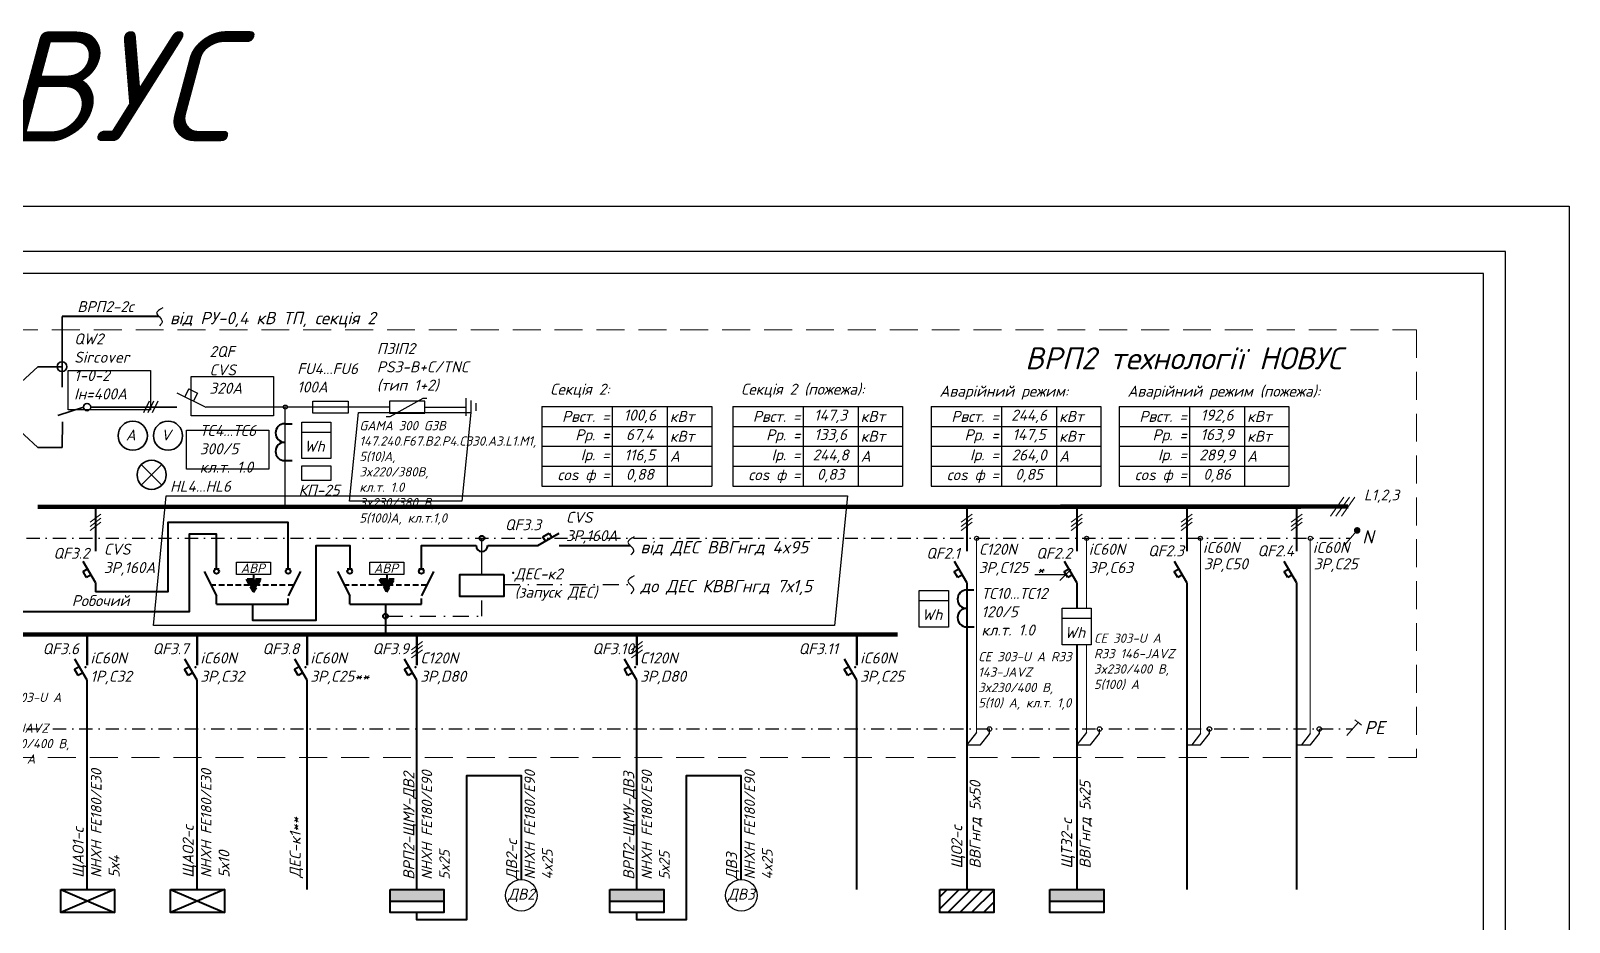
# Model space of a CAD drawing. Header units: millimetres. Extents: x -122434 to 1506205, y -201405 to 386015.
# Drawn here: x 30771 to 65749, y 215149 to 235425 of the extents above; entities that cross this region are included whole.
import ezdxf
from ezdxf.enums import TextEntityAlignment as Align

# ---------------------------------------------------------------- set-up
doc = ezdxf.new("R2010")
doc.units = ezdxf.units.MM
for name, pattern in [('DASHDOT', [25, 12, -6, 1, -6]), ('DASHDOTX2', [2, 1, -0.5, 0, -0.5]), ('DASHED', [9.524999999999999, 6.35, -3.174999999999999])]:
    doc.linetypes.add(name, pattern=pattern)
doc.layers.get('Defpoints').update_dxf_attribs({"color": 4})
for name, color, linetype in [('Cхема', 7, 'Continuous'), ('E_Зміни', 7, 'Continuous'), ('SO', 7, 'Continuous'), ('Схема', 7, 'Continuous')]:
    doc.layers.add(name, color=color, linetype=linetype)
doc.layers.add('Маркування електро ліній', color=7, linetype='Continuous', lineweight=18)
doc.layers.add('Рамка внешняя', color=4, linetype='Continuous', lineweight=30, plot=False)
doc.styles.add('GOST 2.304', font='isocpeui.ttf')
doc.styles.add('ICO', font='isocpeui.ttf')
doc.styles.get("Standard").update_dxf_attribs({"font": 'arial.ttf'})
doc.styles.add('ГОСТ 2.304', font='isocpeui.ttf')
doc.dimstyles.new('М150', dxfattribs={"dimscale": 1.000000000000001, "dimtxt": 2.5, "dimasz": 2.5, "dimexe": 0, "dimexo": 2.5, "dimgap": 1, "dimtad": 1, "dimlfac": 150, "dimtxsty": 'Standard', "dimblk": 'OBLIQUE', "dimcen": 2.5, "dimadec": 0, "dimazin": 0, "dimtfac": 1, "dimtmove": 0, "dimatfit": 3, "dimldrblk": 'OBLIQUE', "dimfxl": 1, "dimarcsym": 0})

# ---------------------------------------------------------------- blocks, each defined once
blk = doc.blocks.new('*U160')
at = {"color": 0, "lineweight": 40}
for p, q in [((0, 0), (0, -1004.722096880898)), ((0, -1719.953224912286), (-280.000000007567, -1239.953224914148)), ((-283.9230484591099, -1468.184079548344), (-180.000000007567, -1408.184079548344)), ((-203.923048460274, -1606.748144153506), (-283.9230484591099, -1468.184079548344)), ((-100, -1546.748144155368), (-203.923048460274, -1606.748144153506))]:
    blk.add_line(p, q, dxfattribs=at)
at = {"color": 0, "lineweight": 13}
for p, q in [((-124.266990975244, -348.0558941380586), (124.2669909750693, -162.9038550050464)), ((-124.2669909751276, -440.7167124673724), (124.2669909751858, -255.5646733343601)), ((-124.2669909751276, -533.3775307968026), (124.2669909751858, -348.2254916637903))]:
    blk.add_line(p, q, dxfattribs=at)
at = {"color": 0, "lineweight": 9}
for p, q in [((311.0129188157152, -711.1461081299931), (311.012918815366, -1239.953224914148)), ((311.012918815366, -1239.953224914148), (311.0129188155406, -1719.953224912286)), ((311.0129536721536, -2461.467830567105), (311.0129188155406, -1719.953224912286)), ((311.0129188155406, -2941.467830565241), (311.0129536721536, -2461.467830567104)), ((311.0130801076884, -5151.166789870709), (311.0129762356664, -2941.467830565241))]:
    blk.add_line(p, q, dxfattribs=at)
at = {"lineweight": 40}
for p, q in [((0, -1719.953224912286), (0, -2226.236702533854)), ((0, -2226.236702533853), (0, -2941.467830565241)), ((0, -2941.467830565241), (0, -4529.192059135064))]:
    blk.add_line(p, q, dxfattribs=at)
at = {"color": 0}
blk.add_circle((311.0129188157152, -711.1461081299931), 46.26598167808938, dxfattribs=at)
at = {"color": 0, "lineweight": 40}
blk.add_point((-36.84922570246272, -1658.632529467344), dxfattribs=at)
at = {"style": 'ГОСТ 2.304'}
blk.add_attdef('QF', text='', height=250, dxfattribs=at).set_placement((-60.90404921074889, -997.2009544471584), align=Align.MIDDLE_RIGHT)
at = {"lineweight": 50, "style": 'ГОСТ 2.304'}
for tag, p in [('ТYPE', (369.103544077745, -1045.560385410674)), ('CURRENT', (390.9539537884739, -1419.154793349127))]:
    blk.add_attdef(tag, p, '', height=250, dxfattribs=at)
blk = doc.blocks.new('_Oblique')
at = {"color": 0, "linetype": 'ByBlock', "lineweight": -2}
blk.add_line((-0.5, -0.5), (0.5, 0.5), dxfattribs=at)
blk = doc.blocks.new('Рамка А4х3')
at = {"lineweight": 30, "ltscale": 100}
blk.add_lwpolyline([(20, 5), (625, 5), (625, 292), (20, 292)], close=True, dxfattribs=at)
at = {"layer": 'Рамка внешняя', "ltscale": 100}
blk.add_lwpolyline([(0, 0), (630, 0), (630, 297), (0, 297)], close=True, dxfattribs=at)
blk = doc.blocks.new('*T223')
at = {"color": 0, "lineweight": -2, "transparency": 16777216}
for p, q in [((0, 0), (3860, 0)), ((0, 0), (0, -1813.333333333372)), ((1600.000000000051, 0), (1600.000000000051, -1360.000000000029)), ((3860, 0), (3860, -1813.333333333372)), ((0, -453.333333333343), (3860, -453.333333333343)), ((0, -906.6666666666861), (3860, -906.6666666666861)), ((2849.999999999985, -906.6666666666861), (2849.999999999985, -1813.333333333372)), ((0, -1360.000000000029), (1600.000000000051, -1360.000000000029)), ((2849.999999999985, -1360.000000000029), (3860, -1360.000000000029)), ((0, -1813.333333333372), (3860, -1813.333333333372))]:
    blk.add_line(p, q, dxfattribs=at)
at = {"color": 0, "linetype": 'ByBlock', "lineweight": -2, "transparency": 16777216}
for p, q in [((2849.999999999985, 0), (2849.999999999985, -906.6666666666861)), ((1600.000000000051, -1360.000000000029), (2849.999999999985, -1360.000000000029)), ((1600.000000000051, -1360.000000000029), (1600.000000000051, -1813.333333333372))]:
    blk.add_line(p, q, dxfattribs=at)
at = {"color": 0, "transparency": 16777216, "char_height": 250, "style": 'ГОСТ 2.304'}
for s, insert, width, attachment_point in [('Рвст. =', (1540.000000000051, -226.6666666666861), 1480.000000000053, 6), ('244,6', (2225.000000000015, -226.6666666666861), 1129.999999999936, 5), ('кВт', (2909.999999999985, -226.6666666666861), 890.0000000000146, 4), ('Рр. =', (1540.000000000051, -680), 1480.000000000053, 6), ('147,5', (2225.000000000015, -513.333333333343), 1129.999999999936, 2), ('кВт', (2909.999999999985, -680), 890.0000000000146, 4), ('Ір. =', (1540.000000000051, -1133.333333333343), 1480.000000000053, 6), ('264,0', (2225.000000000015, -1133.333333333343), 1129.999999999936, 5), ('А', (2909.999999999985, -1133.333333333343), 890.0000000000146, 4), ('сos ф =', (1540.000000000051, -1586.666666666715), 1480.000000000053, 6), ('0,85', (2225.000000000015, -1420.000000000029), 1129.999999999936, 2)]:
    blk.add_mtext(s, dxfattribs=dict(at, insert=insert, width=width, attachment_point=attachment_point))
blk = doc.blocks.new('*T225')
at = {"color": 0, "lineweight": -2, "transparency": 16777216}
for p, q in [((0, 0), (3860, 0)), ((0, 0), (0, -1813.333333333372)), ((1600.000000000051, 0), (1600.000000000051, -1360.000000000029)), ((3860, 0), (3860, -1813.333333333372)), ((0, -453.333333333343), (3860, -453.333333333343)), ((0, -906.6666666666861), (3860, -906.6666666666861)), ((2849.999999999985, -906.6666666666861), (2849.999999999985, -1813.333333333372)), ((0, -1360.000000000029), (1600.000000000051, -1360.000000000029)), ((2849.999999999985, -1360.000000000029), (3860, -1360.000000000029)), ((0, -1813.333333333372), (3860, -1813.333333333372))]:
    blk.add_line(p, q, dxfattribs=at)
at = {"color": 0, "linetype": 'ByBlock', "lineweight": -2, "transparency": 16777216}
for p, q in [((2849.999999999985, 0), (2849.999999999985, -906.6666666666861)), ((1600.000000000051, -1360.000000000029), (2849.999999999985, -1360.000000000029)), ((1600.000000000051, -1360.000000000029), (1600.000000000051, -1813.333333333372))]:
    blk.add_line(p, q, dxfattribs=at)
at = {"color": 0, "transparency": 16777216, "char_height": 250, "style": 'ГОСТ 2.304'}
for s, insert, width, attachment_point in [('Рвст. =', (1540.000000000051, -226.6666666666861), 1480.000000000053, 6), ('100,6', (2225.000000000015, -226.6666666666861), 1129.999999999936, 5), ('кВт', (2909.999999999985, -226.6666666666861), 890.0000000000146, 4), ('Рр. =', (1540.000000000051, -680), 1480.000000000053, 6), ('67,4', (2225.000000000015, -513.333333333343), 1129.999999999936, 2), ('кВт', (2909.999999999985, -680), 890.0000000000146, 4), ('Ір. =', (1540.000000000051, -1133.333333333343), 1480.000000000053, 6), ('116,5', (2225.000000000015, -1133.333333333343), 1129.999999999936, 5), ('А', (2909.999999999985, -1133.333333333343), 890.0000000000146, 4), ('сos ф =', (1540.000000000051, -1586.666666666715), 1480.000000000053, 6), ('0,88', (2225.000000000015, -1420.000000000029), 1129.999999999936, 2)]:
    blk.add_mtext(s, dxfattribs=dict(at, insert=insert, width=width, attachment_point=attachment_point))
blk = doc.blocks.new('*T226')
at = {"color": 0, "lineweight": -2, "transparency": 16777216}
for p, q in [((0, 0), (3860, 0)), ((0, 0), (0, -1813.333333333372)), ((1600.000000000051, 0), (1600.000000000051, -1360.000000000029)), ((3860, 0), (3860, -1813.333333333372)), ((0, -453.333333333343), (3860, -453.333333333343)), ((0, -906.6666666666861), (3860, -906.6666666666861)), ((2849.999999999985, -906.6666666666861), (2849.999999999985, -1813.333333333372)), ((0, -1360.000000000029), (1600.000000000051, -1360.000000000029)), ((2849.999999999985, -1360.000000000029), (3860, -1360.000000000029)), ((0, -1813.333333333372), (3860, -1813.333333333372))]:
    blk.add_line(p, q, dxfattribs=at)
at = {"color": 0, "linetype": 'ByBlock', "lineweight": -2, "transparency": 16777216}
for p, q in [((2849.999999999985, 0), (2849.999999999985, -906.6666666666861)), ((1600.000000000051, -1360.000000000029), (2849.999999999985, -1360.000000000029)), ((1600.000000000051, -1360.000000000029), (1600.000000000051, -1813.333333333372))]:
    blk.add_line(p, q, dxfattribs=at)
at = {"color": 0, "transparency": 16777216, "char_height": 250, "style": 'ГОСТ 2.304'}
for s, insert, width, attachment_point in [('Рвст. =', (1540.000000000051, -226.6666666666861), 1480.000000000053, 6), ('192,6', (2225.000000000015, -226.6666666666861), 1129.999999999936, 5), ('кВт', (2909.999999999985, -226.6666666666861), 890.0000000000146, 4), ('Рр. =', (1540.000000000051, -680), 1480.000000000053, 6), ('163,9', (2225.000000000015, -513.333333333343), 1129.999999999936, 2), ('кВт', (2909.999999999985, -680), 890.0000000000146, 4), ('Ір. =', (1540.000000000051, -1133.333333333343), 1480.000000000053, 6), ('289,9', (2225.000000000015, -1133.333333333343), 1129.999999999936, 5), ('А', (2909.999999999985, -1133.333333333343), 890.0000000000146, 4), ('сos ф =', (1540.000000000051, -1586.666666666715), 1480.000000000053, 6), ('0,86', (2225.000000000015, -1420.000000000029), 1129.999999999936, 2)]:
    blk.add_mtext(s, dxfattribs=dict(at, insert=insert, width=width, attachment_point=attachment_point))
blk = doc.blocks.new('*T228')
at = {"color": 0, "lineweight": -2, "transparency": 16777216}
for p, q in [((0, 0), (3860, 0)), ((0, 0), (0, -1813.333333333372)), ((1600.000000000051, 0), (1600.000000000051, -1360.000000000029)), ((3860, 0), (3860, -1813.333333333372)), ((0, -453.333333333343), (3860, -453.333333333343)), ((0, -906.6666666666861), (3860, -906.6666666666861)), ((2849.999999999985, -906.6666666666861), (2849.999999999985, -1813.333333333372)), ((0, -1360.000000000029), (1600.000000000051, -1360.000000000029)), ((2849.999999999985, -1360.000000000029), (3860, -1360.000000000029)), ((0, -1813.333333333372), (3860, -1813.333333333372))]:
    blk.add_line(p, q, dxfattribs=at)
at = {"color": 0, "linetype": 'ByBlock', "lineweight": -2, "transparency": 16777216}
for p, q in [((2849.999999999985, 0), (2849.999999999985, -906.6666666666861)), ((1600.000000000051, -1360.000000000029), (2849.999999999985, -1360.000000000029)), ((1600.000000000051, -1360.000000000029), (1600.000000000051, -1813.333333333372))]:
    blk.add_line(p, q, dxfattribs=at)
at = {"color": 0, "transparency": 16777216, "char_height": 250, "style": 'ГОСТ 2.304'}
for s, insert, width, attachment_point in [('Рвст. =', (1540.000000000051, -226.6666666666861), 1480.000000000053, 6), ('147,3', (2225.000000000015, -226.6666666666861), 1129.999999999936, 5), ('кВт', (2909.999999999985, -226.6666666666861), 890.0000000000146, 4), ('Рр. =', (1540.000000000051, -680), 1480.000000000053, 6), ('133,6', (2225.000000000015, -513.333333333343), 1129.999999999936, 2), ('кВт', (2909.999999999985, -680), 890.0000000000146, 4), ('Ір. =', (1540.000000000051, -1133.333333333343), 1480.000000000053, 6), ('244,8', (2225.000000000015, -1133.333333333343), 1129.999999999936, 5), ('А', (2909.999999999985, -1133.333333333343), 890.0000000000146, 4), ('сos ф =', (1540.000000000051, -1586.666666666715), 1480.000000000053, 6), ('0,83', (2225.000000000015, -1420.000000000029), 1129.999999999936, 2)]:
    blk.add_mtext(s, dxfattribs=dict(at, insert=insert, width=width, attachment_point=attachment_point))

msp = doc.modelspace()

# ---------------------------------------------------------------- hatches: boundary and pattern name
at = {"lineweight": 40}
h = msp.add_hatch(color=256, dxfattribs=at)
h.dxf.hatch_style = 1
h.paths.add_polyline_path([(40164.51442393562, 215895.1907548625), (38939.32741999457, 215895.1907548625), (38939.32741999457, 215632.06722969), (40164.51442393562, 215632.06722969)])
h = msp.add_hatch(color=256, dxfattribs=at)
h.dxf.hatch_style = 1
h.paths.add_polyline_path([(45164.51442393562, 215895.1907548625), (43939.32741999457, 215895.1907548625), (43939.32741999457, 215632.06722969), (45164.51442393562, 215632.06722969)])
h = msp.add_hatch(dxfattribs=at)
h.set_pattern_fill('ANSI31', color=256, scale=60)
h.set_pattern_definition([(45, (112841.5309877942, -709712.2998305906), (-134.7038418160373, 134.7038418160373), [])])
h.paths.add_polyline_path([(52664.51442393538, 215368.9437045184), (52664.51442393538, 215895.1907548633), (51439.32741999434, 215895.1907548633), (51439.32741999434, 215368.9437045184)])
h = msp.add_hatch(color=256, dxfattribs=at)
h.dxf.hatch_style = 1
h.paths.add_polyline_path([(55164.51442393562, 215895.1907548625), (53939.32741999457, 215895.1907548625), (53939.32741999457, 215632.06722969), (55164.51442393562, 215632.06722969)])
at = {"layer": 'Схема', "linetype": 'DASHED', "lineweight": 40, "ltscale": 20}
h = msp.add_hatch(color=256, dxfattribs=at)
h.dxf.hatch_style = 1
h.paths.add_polyline_path([(36008.17737596459, 222948.4741772963), (35667.35001797089, 222948.4741772963), (35837.76369696774, 222653.3090269631)])
h = msp.add_hatch(color=256, dxfattribs=at)
h.dxf.hatch_style = 1
h.paths.add_polyline_path([(39035.53821946844, 222948.4741772963), (38694.71086147474, 222948.4741772963), (38865.12454047159, 222653.3090269631)])

# ---------------------------------------------------------------- linework, layer by layer
at = {"lineweight": 40, "ltscale": 300}
for p, q in [((33686.23316717095, 228926.5286577935), (31482.87270428572, 228926.5286577936)), ((32243.53879958499, 224594.2511568319), (32243.53879958499, 223589.529059951)), ((52051.92092196492, 224594.251156832), (52051.92092196492, 223589.5290599511)), ((54551.92092196492, 224594.251156832), (54551.92092196492, 223589.5290599511)), ((42303.40761796664, 223714.8500100723), (42783.40761796478, 223994.8500100799)), ((42416.61269872542, 223918.7730585326), (42555.17676333059, 223998.7730585315)), ((42476.61269872356, 223814.8500100723), (42416.61269872542, 223918.7730585326)), ((42555.17676333059, 223998.7730585315), (42615.17676333059, 223894.8500100799)), ((31959.61575112588, 223126.0670772835), (32063.53879957742, 223186.0670772835)), ((32243.53879958499, 222874.2979319196), (31963.53879957742, 223354.2979319177)), ((51767.99787350581, 223126.0670772836), (51871.92092195735, 223186.0670772836)), ((52051.92092196492, 222874.2979319197), (51771.92092195735, 223354.2979319178)), ((54267.99787350581, 223126.0670772836), (54371.92092195735, 223186.0670772836)), ((54551.92092196492, 222874.2979319197), (54271.92092195735, 223354.2979319178)), ((32039.61575112471, 222987.5030126784), (31959.61575112588, 223126.0670772835)), ((32143.53879958499, 223047.5030126765), (32039.61575112471, 222987.5030126784)), ((32243.53879958499, 222874.2979319196), (32243.53879958499, 222665.9689435629)), ((51847.99787350465, 222987.5030126785), (51767.99787350581, 223126.0670772836)), ((51951.92092196492, 223047.5030126766), (51847.99787350465, 222987.5030126785)), ((52051.92092196492, 222874.2979319197), (52051.92092196492, 222289.8369544173)), ((54347.99787350465, 222987.5030126785), (54267.99787350581, 223126.0670772836)), ((54451.92092196492, 223047.5030126766), (54347.99787350465, 222987.5030126785)), ((54551.92092196492, 222874.2979319197), (54551.92092196492, 222289.8369544173)), ((52051.92092196492, 222289.8369544174), (52051.92092196492, 220065.0590976969)), ((54551.92092196492, 221456.5583179916), (54551.92092196492, 220065.0590976969)), ((32051.92092196514, 220651.599062736), (31771.92092195757, 221131.5990627342)), ((34551.92092196512, 220651.599062736), (34271.92092195756, 221131.5990627342)), ((37051.92092196512, 220651.599062736), (36771.92092195756, 221131.5990627342)), ((39551.92092196512, 220651.599062736), (39271.92092195756, 221131.5990627342)), ((44551.92092196512, 220651.599062736), (44271.92092195756, 221131.5990627342)), ((49551.92092196512, 220651.599062736), (49271.92092195756, 221131.5990627342)), ((31767.99787350603, 220903.3682081), (31871.92092195757, 220963.3682081)), ((31847.99787350486, 220764.8041434948), (31767.99787350603, 220903.3682081)), ((31951.92092196514, 220824.8041434929), (31847.99787350486, 220764.8041434948)), ((34267.99787350601, 220903.3682081), (34371.92092195756, 220963.3682081)), ((34347.99787350485, 220764.8041434948), (34267.99787350601, 220903.3682081)), ((34451.92092196512, 220824.8041434929), (34347.99787350485, 220764.8041434948)), ((36767.99787350601, 220903.3682081), (36871.92092195756, 220963.3682081)), ((36847.99787350485, 220764.8041434948), (36767.99787350601, 220903.3682081)), ((36951.92092196512, 220824.8041434929), (36847.99787350485, 220764.8041434948)), ((39267.99787350601, 220903.3682081), (39371.92092195756, 220963.3682081)), ((39347.99787350485, 220764.8041434948), (39267.99787350601, 220903.3682081)), ((39451.92092196512, 220824.8041434929), (39347.99787350485, 220764.8041434948)), ((44267.99787350601, 220903.3682081), (44371.92092195756, 220963.3682081)), ((44347.99787350485, 220764.8041434948), (44267.99787350601, 220903.3682081)), ((44451.92092196512, 220824.8041434929), (44347.99787350485, 220764.8041434948)), ((49267.99787350601, 220903.3682081), (49371.92092195756, 220963.3682081)), ((49347.99787350485, 220764.8041434948), (49267.99787350601, 220903.3682081)), ((49451.92092196512, 220824.8041434929), (49347.99787350485, 220764.8041434948)), ((52051.92092196492, 220065.0590976969), (52051.92092196492, 215895.1907548625)), ((54551.92092196492, 220065.0590976969), (54551.92092196492, 215895.1907548625)), ((57051.92092196498, 220065.0590976971), (57051.92092196498, 215895.1907548635)), ((59551.92092196495, 220065.0590976971), (59551.92092196495, 215895.1907548635)), ((53939.32741999457, 215632.06722969), (55164.51442393562, 215632.06722969))]:
    msp.add_line(p, q, dxfattribs=at)
at = {"color": 0, "lineweight": 30, "ltscale": 300}
for p, q in [((34095.62925791083, 227193.7503753783), (34749.9290455663, 226866.6004815501)), ((34365.7304761046, 227281.1963709631), (34276.73183422623, 227103.1990872185)), ((34365.7304761046, 227281.1963709631), (34560.02644216357, 227184.0483879301)), ((34560.02644216357, 227184.0483879301), (34471.0278002852, 227006.0511041858)), ((36556.88660584536, 224594.251156832), (36556.88660584547, 226866.6004815501))]:
    msp.add_line(p, q, dxfattribs=at)
at = {"color": 7, "lineweight": 30, "ltscale": 300}
for p, q in [((38939.52308282297, 226653.4070077947), (39689.33810304146, 227068.0188872373)), ((39689.33810304146, 227068.0188872373), (39778.76537689607, 227068.0188872373)), ((38928.75858980458, 226866.6004815501), (34755.3103296223, 226866.6004815501)), ((39728.34978005331, 226866.6004815501), (40672.0261244303, 226866.6004815501)), ((38850.09580896836, 226653.4070077947), (38939.52308282297, 226653.4070077947)), ((36931.44129397004, 226297.7690695069), (37591.14490275719, 226297.7690695069))]:
    msp.add_line(p, q, dxfattribs=at)
at = {"color": 0, "ltscale": 300}
for p, q in [((33463.63758812955, 226997.4604390812), (33332.77763059846, 226735.7405240188)), ((33561.73893268517, 226997.4604390814), (33430.87897515408, 226735.7405240188)), ((33659.84027724067, 226997.4604390814), (33528.98031970958, 226735.7405240188))]:
    msp.add_line(p, q, dxfattribs=at)
at = {"color": 7, "lineweight": 40, "ltscale": 300}
for p, q in [((36546.59739770176, 226487.4765248742), (36710.85930545354, 226487.4765248742)), ((36546.59739770176, 225647.3570132541), (36716.54529639025, 225647.3570132541)), ((52051.92092196492, 222706.869807964), (52216.18282971671, 222706.869807964)), ((52051.92092196492, 221866.7502963438), (52221.86882065353, 221866.7502963438))]:
    msp.add_line(p, q, dxfattribs=at)
at = {"lineweight": 15, "ltscale": 300}
for p, q in [((60628.13577082771, 224820.4448080566), (60322.37299274193, 224383.7703059949)), ((60752.20765090792, 224820.4448080566), (60446.44487282232, 224383.7703059949)), ((60876.27953098807, 224820.4448080566), (60570.5167529023, 224383.7703059949))]:
    msp.add_line(p, q, dxfattribs=at)
at = {"lineweight": 13, "ltscale": 300}
for p, q in [((32119.27180860974, 224246.1952626938), (32367.80579056006, 224431.3473018268)), ((32119.27180860986, 224153.5344443645), (32367.80579056017, 224338.6864834975)), ((32119.27180860986, 224060.8736260351), (32367.80579056017, 224246.0256651681)), ((51927.65393098968, 224246.1952626939), (52176.18791293999, 224431.3473018269)), ((51927.65393098979, 224153.5344443646), (52176.18791294011, 224338.6864834976)), ((51927.65393098979, 224060.8736260352), (52176.18791294011, 224246.0256651682)), ((54427.65393098968, 224246.1952626939), (54676.18791293999, 224431.3473018269)), ((54427.65393098979, 224153.5344443646), (54676.18791294011, 224338.6864834976)), ((54427.65393098979, 224060.8736260352), (54676.18791294011, 224246.0256651682))]:
    msp.add_line(p, q, dxfattribs=at)
at = {"color": 0, "linetype": 'DASHDOTX2', "ltscale": 300}
msp.add_line((9070.512517102776, 223883.105048702), (60774.15099165772, 223883.1050487017), dxfattribs=at)
at = {"lineweight": 9, "ltscale": 300}
for p, q in [((52275.61420542409, 222456.9839644849), (52275.61420542409, 223883.105048702)), ((54775.61420542409, 222456.9839644849), (54775.61420542409, 223883.105048702)), ((52275.61420542409, 222289.8369544173), (52275.61420542409, 222456.9839644849)), ((52275.61420542409, 219463.5599340518), (52275.61420542409, 222289.8369544174)), ((54775.61420542409, 222289.8369544173), (54775.61420542409, 222456.983964485)), ((54775.61420542409, 219463.5599340518), (54775.61420542409, 221456.5583179916))]:
    msp.add_line(p, q, dxfattribs=at)
at = {"lineweight": 30, "ltscale": 300}
for p, q in [((50973.44789869635, 222466.8496349717), (51633.1515074835, 222466.8496349717)), ((54222.06911757134, 222061.4508155758), (54881.7727263585, 222061.4508155758))]:
    msp.add_line(p, q, dxfattribs=at)
at = {"color": 0, "lineweight": 13, "ltscale": 200}
for p, q in [((39427.65393098988, 221347.9130494249), (39676.18791294013, 221533.0650885579)), ((39427.65393099011, 221255.2522310956), (39676.18791294037, 221440.4042702286)), ((44427.65393098988, 221347.9130494249), (44676.18791294013, 221533.0650885579)), ((44427.65393099011, 221255.2522310956), (44676.18791294037, 221440.4042702286)), ((39427.65393099011, 221162.5914127661), (39676.18791294037, 221347.7434518992)), ((44427.65393099011, 221162.5914127661), (44676.18791294037, 221347.7434518992))]:
    msp.add_line(p, q, dxfattribs=at)
at = {"linetype": 'DASHDOTX2', "ltscale": 300}
msp.add_line((9070.512517102776, 219544.0479246051), (60822.70060797708, 219544.9226201983), dxfattribs=at)
at = {"ltscale": 300}
for p, q in [((52275.61420542409, 219463.5599340518), (52051.92075785936, 219183.5013438781)), ((52366.69796590984, 219183.5015493341), (52568.89215852832, 219443.9360890955)), ((52568.89215852832, 219443.9360890955), (52568.89215852832, 219544.0479246069)), ((54775.61420542409, 219463.5599340518), (54551.92075785936, 219183.5013438781)), ((54866.69796590984, 219183.5015493341), (55068.89215852832, 219443.9360890955)), ((55068.89215852832, 219443.9360890955), (55068.89215852832, 219544.0479246069)), ((57362.93400207272, 219443.0843669615), (57165.67304665718, 219183.5015493344)), ((57366.6979659099, 219183.5015493344), (57568.8921585285, 219443.9360890958)), ((57568.8921585285, 219443.9360890958), (57568.8921585285, 219544.0479246072)), ((59862.9340020727, 219443.0843669615), (59665.67304665715, 219183.5015493344)), ((59866.69796590987, 219183.5015493344), (60068.89215852847, 219443.9360890958)), ((60068.89215852847, 219443.9360890958), (60068.89215852847, 219544.0479246072)), ((52042.93827920966, 219183.5015493341), (52366.69796590984, 219183.5015493341)), ((54542.93827920966, 219183.5015493341), (54866.69796590984, 219183.5015493341)), ((57042.93827920983, 219183.5015493344), (57366.6979659099, 219183.5015493344)), ((59542.9382792098, 219183.5015493344), (59866.69796590987, 219183.5015493344))]:
    msp.add_line(p, q, dxfattribs=at)
at = {"lineweight": 40, "ltscale": 200}
for p, q in [((38939.32741999457, 215632.06722969), (40164.51442393562, 215632.06722969)), ((43939.32741999457, 215632.06722969), (45164.51442393562, 215632.06722969))]:
    msp.add_line(p, q, dxfattribs=at)
at = {"color": 3}
msp.add_lwpolyline([(443.7128478521481, 231436.3142571484), (65749.47785277525, 231436.3142571484), (65749.47785277525, 194423.1428849045), (443.7128478521481, 194423.1428849045)], close=True, dxfattribs=at)
at = {"linetype": 'DASHED', "lineweight": 18, "ltscale": 100}
msp.add_lwpolyline([(8391.803169252948, 228621.2129147965), (62274.72874605958, 228621.2129147957), (62274.72874605912, 218895.1907548624), (8391.803169252598, 218895.1907548633)], close=True, dxfattribs=at)
at = {"color": 7, "lineweight": 30, "ltscale": 100}
for points in [[(40672.0261244303, 226663.2577327796), (40672.0261244303, 227069.9432303206)], [(40785.23247408186, 226720.5902678021), (40785.23247408186, 227012.6106952981)], [(40898.43882373342, 226777.9228028246), (40898.43882373342, 226955.2781602755)]]:
    msp.add_lwpolyline(points, dxfattribs=at)
for points in [[(37185.49105517886, 226729.5372483613), (37185.49105517886, 227003.6637147389), (37985.08224542759, 227003.6637147389), (37985.08224542759, 226729.5372483613)], [(39728.34978005331, 226729.5372483636), (39728.34978005331, 227003.6637147366), (38928.75858980458, 227003.6637147366), (38928.75858980458, 226729.5372483636)], [(36931.44129397004, 226526.1552083484), (37591.14490275719, 226526.1552083484), (37591.14490275719, 225692.8765719227), (36931.44129397004, 225692.8765719227)], [(36931.44129397004, 225526.1552083484), (37591.14490275719, 225526.1552083484), (37591.14490275719, 225199.8461985694), (36931.44129397004, 225199.8461985694)]]:
    msp.add_lwpolyline(points, close=True, dxfattribs=at)
at = {"color": 0, "lineweight": 40, "ltscale": 100, "const_width": 100}
for points in [[(30931.82455244081, 224594.251156832), (60723.39814194519, 224602.1075570257)], [(50478.78477757331, 221695.9689435629), (26141.87710607146, 221695.9689435629)]]:
    msp.add_lwpolyline(points, dxfattribs=at)
at = {"lineweight": 40, "ltscale": 300}
for points in [[(36624.28995579731, 223185.6201883075), (36624.28995579731, 224241.9511766266), (33890.40691951383, 224241.9511766266), (33890.40691951383, 222665.9689435629), (32243.53879958499, 222665.9689435629)], [(35809.97491154168, 222381.8182955305), (35809.97491154168, 222017.8427166073), (37258.26518822461, 222017.8427166073), (37258.26518822461, 223714.8500100723), (38023.02071078855, 223714.8500100723), (38023.02071078855, 223185.6201882865)], [(39651.6507993025, 223185.6201882858), (39651.6507993025, 223714.8500100723), (40895.58063199546, 223714.8500100723)], [(41160.55547483261, 223714.8500100723), (42303.40761796664, 223714.8500100723)], [(42783.40761796478, 223714.8500100723), (44403.03928231471, 223714.8500100723)], [(34995.6598672847, 222381.8182955305), (36624.28995579865, 222381.8182955305)], [(38023.02071078855, 222381.8182955305), (39651.6507993025, 222381.8182955305)], [(38837.33575504553, 222381.8182955305), (38837.33575504553, 221695.9689435629)]]:
    msp.add_lwpolyline(points, dxfattribs=at)
at = {"lineweight": 40, "ltscale": 100}
for points in [[(34995.6598672847, 223185.6201882865), (34995.6598672847, 223977.928912404), (34375.8863267675, 223977.928912404), (34375.8863267675, 222208.5300152461), (27051.92092196524, 222208.5300152461)], [(32051.92092196504, 215895.1907548631), (32051.92092196514, 220651.599062736)], [(34551.92092196504, 215895.1907548631), (34551.92092196514, 220651.599062736)], [(37051.92092196504, 215895.1907548631), (37051.92092196514, 220651.599062736)], [(39551.92092196504, 215895.1907548631), (39551.92092196512, 220651.599062736)], [(44551.92092196504, 215895.1907548631), (44551.92092196512, 220651.599062736)], [(49551.92092196504, 215895.1907548631), (49551.92092196515, 220651.599062736)], [(31451.19769342823, 215895.1907548625), (32676.38469736927, 215368.9437045176)], [(32676.38469736927, 215895.1907548625), (31451.19769342823, 215368.9437045176)], [(33951.19769342823, 215895.1907548625), (35176.38469736927, 215368.9437045176)], [(35176.38469736927, 215895.1907548625), (33951.19769342823, 215368.9437045176)]]:
    msp.add_lwpolyline(points, dxfattribs=at)
at = {"lineweight": 30}
msp.add_lwpolyline([(41028.76731836602, 223057.2534419268), (41028.76731836602, 223883.1050487018)], dxfattribs=at)
at = {"lineweight": 20, "ltscale": 100}
for points in [[(60902.40467402182, 224033.0956030419), (60645.89730929362, 223733.1144943616)], [(60950.95429034118, 219694.9131745385), (60694.44692561298, 219394.9320658582)], [(60947.46398542699, 219697.6430126267), (61028.38082079031, 219634.3563186253), (60873.52775989129, 219755.4700304499)]]:
    msp.add_lwpolyline(points, dxfattribs=at)
at = {"lineweight": 9, "ltscale": 100, "const_width": 75}
msp.add_lwpolyline([(60890.75869532605, 224060.697335838, 1), (60965.75869532605, 224060.697335838, 1)], format="xyb", close=True, dxfattribs=at)
at = {"ltscale": 100}
for points in [[(35451.64420923073, 223339.1969858096), (36223.88318470732, 223339.1969858096), (36223.88318470732, 223054.7085093143), (35451.64420923073, 223054.7085093143)], [(38479.00505273457, 223339.1969858096), (39251.24402821116, 223339.1969858096), (39251.24402821116, 223054.7085093143), (38479.00505273457, 223054.7085093143)]]:
    msp.add_lwpolyline(points, close=True, dxfattribs=at)
at = {"lineweight": 40, "ltscale": 100}
for points in [[(41528.76731836602, 223057.2534419268), (41528.76731836602, 222557.2534419268), (40528.76731836602, 222557.2534419268), (40528.76731836602, 223057.2534419268)], [(31451.19769342823, 215895.1907548625), (32676.38469736927, 215895.1907548625), (32676.38469736927, 215368.9437045176), (31451.19769342823, 215368.9437045176)], [(33951.19769342823, 215895.1907548625), (35176.38469736927, 215895.1907548625), (35176.38469736927, 215368.9437045176), (33951.19769342823, 215368.9437045176)], [(51439.32741999434, 215895.1907548633), (52664.51442393538, 215895.1907548633), (52664.51442393538, 215368.9437045184), (51439.32741999434, 215368.9437045184)], [(53939.32741999457, 215895.1907548625), (55164.51442393562, 215895.1907548625), (55164.51442393562, 215368.9437045176), (53939.32741999457, 215368.9437045176)]]:
    msp.add_lwpolyline(points, close=True, dxfattribs=at)
at = {"lineweight": 30, "ltscale": 100}
for points in [[(50973.44789869635, 222695.2357738132), (51633.1515074835, 222695.2357738132), (51633.1515074835, 221861.9571373875), (50973.44789869635, 221861.9571373875)], [(54222.06911757134, 222289.8369544173), (54881.7727263585, 222289.8369544173), (54881.7727263585, 221456.5583179916), (54222.06911757134, 221456.5583179916)]]:
    msp.add_lwpolyline(points, close=True, dxfattribs=at)
at = {"lineweight": 50, "ltscale": 100}
for points in [[(32051.92092196514, 220996.0077798687), (32051.92092196514, 221695.9689435629)], [(34551.92092196512, 220996.0077798687), (34551.92092196512, 221695.9689435629)], [(37051.92092196512, 220996.0077798687), (37051.92092196512, 221695.9689435629)], [(39551.92092196512, 220996.0077798687), (39551.92092196512, 221695.9689435629)], [(44551.92092196512, 220996.0077798687), (44551.92092196512, 221695.9689435629)], [(49551.92092196512, 220996.0077798687), (49551.92092196512, 221695.9689435629)]]:
    msp.add_lwpolyline(points, dxfattribs=at)
at = {"lineweight": 40, "ltscale": 200}
for points in [[(41926.05642842577, 216120.9054311084), (41926.05642842577, 218476.4741318653), (40676.05642842577, 218476.4741318653), (40676.05642842577, 215203.5504585671), (39551.92092196509, 215203.5504585671), (39551.92092196509, 215368.9437045176)], [(46926.05642842577, 216120.9054311084), (46926.05642842577, 218476.4741318653), (45676.05642842577, 218476.4741318653), (45676.05642842577, 215203.5504585671), (44551.92092196509, 215203.5504585671), (44551.92092196509, 215368.9437045176)]]:
    msp.add_lwpolyline(points, dxfattribs=at)
at = {"color": 7, "lineweight": 40, "ltscale": 50}
for points in [[(38939.32741999457, 215895.1907548625), (40164.51442393562, 215895.1907548625), (40164.51442393562, 215368.9437045176), (38939.32741999457, 215368.9437045176)], [(43939.32741999457, 215895.1907548625), (45164.51442393562, 215895.1907548625), (45164.51442393562, 215368.9437045176), (43939.32741999457, 215368.9437045176)]]:
    msp.add_lwpolyline(points, close=True, dxfattribs=at)
at = {"color": 0, "lineweight": 30}
msp.add_circle((36556.88660584547, 226866.6004815495), 46.26598167808938, dxfattribs=at)
for centre, radius in [((52275.61420542409, 223883.105048702), 46.26598167808938), ((54775.61420542409, 223883.105048702), 46.26598167808938), ((52568.89215852832, 219544.0479246069), 51.8123809902506), ((55068.89215852832, 219544.0479246069), 51.8123809902506), ((57568.8921585285, 219544.0479246072), 51.8123809902506), ((60068.89215852847, 219544.0479246072), 51.8123809902506), ((41926.05642842577, 215760.7926775847), 360.1127535237028), ((46926.05642842577, 215760.7926775847), 360.1127535237028)]:
    msp.add_circle(centre, radius)
at = {"color": 7, "lineweight": 40}
for centre in [(36546.59739770176, 226276.8986887141), (36546.59739770176, 225857.9348493932), (52051.92092196492, 222496.2919718039), (52051.92092196492, 222077.3281324829)]:
    msp.add_arc(centre, 210.5778361486843, 90, 270, dxfattribs=at)
at = {"lineweight": 40, "ltscale": 300}
msp.add_arc((41028.76731836602, 223714.8500100723), 133.1866863705701, 180, 0, dxfattribs=at)
at = {"color": 7}
for points in [[(33776.00238710555, 229124.614110637), (33632.39490079769, 229002.3597468152), (33760.04582564608, 228821.6361939809), (33696.22036322189, 228715.328221723)], [(44492.80850224907, 223912.9354629158), (44349.20101594122, 223790.681099094), (44476.85194078961, 223609.9575462597), (44413.02647836541, 223503.6495740018)], [(44492.80850224907, 223028.245186775), (44349.20101594122, 222905.9908229532), (44476.85194078961, 222725.2672701189), (44413.02647836541, 222618.959297861)]]:
    msp.add_spline(points, degree=3, dxfattribs=at)
at = {"lineweight": 40}
for p in [(32206.68957388253, 222935.6186273645), (41736.32229782664, 223099.8094177331), (52015.07169626246, 222935.6186273646), (54515.07169626246, 222935.6186273646), (32015.07169626268, 220952.1267269588), (34515.07169626266, 220952.1267269588), (37015.07169626266, 220952.1267269588), (39515.07169626266, 220952.1267269588), (44515.07169626266, 220952.1267269588), (49515.07169626266, 220952.1267269588)]:
    msp.add_point(p, dxfattribs=at)
at = {"layer": 'Cхема', "lineweight": 35}
for p, q in [((31482.87270428572, 228926.5286577936), (31482.87270428572, 227318.8542121892)), ((28938.67415003135, 227785.1645268634), (30930.70017105498, 225948.0364362367)), ((30930.70017105498, 227785.1645268634), (28938.67415003135, 225948.0364362367)), ((31482.87270428572, 227785.1645268634), (30930.70017105498, 227785.1645268634)), ((31384.34065392561, 226675.1175856192), (31967.67398725898, 226866.6004815501)), ((32134.34065392573, 226866.6004815501), (34095.62925791083, 226866.6004815501)), ((31495.45176503673, 226533.2671482167), (31486.2557266106, 225948.0364362367)), ((31486.2557266106, 225948.0364362367), (30930.70017105498, 225948.0364362367)), ((33753.63588208143, 225090.4088744576), (33284.73730709238, 225559.3074494464)), ((33284.73730709238, 225090.4088744576), (33753.63588208143, 225559.3074494464))]:
    msp.add_line(p, q, dxfattribs=at)
for centre, radius in [((31482.87270428572, 227785.1645268633), 111.1111111111111), ((31482.87270428572, 227785.1645268634), 111.1111111111111), ((32051.00732059235, 226866.6004815501), 83.33333333333331), ((33089.95491314476, 226214.858161952, 6.374249097952298e-07), 331.5613620634145), ((33891.65603698971, 226214.858161952, 6.374249097952298e-07), 331.5613620634145), ((33519.18659458691, 225324.858161952, 6.374249097952298e-07), 331.5613620634145)]:
    msp.add_circle(centre, radius, dxfattribs=at)
at = {"layer": 'Defpoints'}
for points in [[(31619.88015403249, 227695.5607568229), (33494.20544112963, 227695.5607568229), (33494.20544112963, 226805.0198712306), (31619.88015403249, 226805.0198712306)], [(34418.20989411115, 227558.3912218403), (36292.53518120828, 227558.3912218403), (36292.53518120828, 226667.8503362479), (34418.20989411115, 226667.8503362479)], [(34310.24534954666, 226341.2558411699), (36184.5706366438, 226341.2558411699), (36184.5706366438, 225450.7149555775), (34310.24534954666, 225450.7149555775)]]:
    msp.add_lwpolyline(points, close=True, dxfattribs=at)
at = {"layer": 'E_Зміни', "color": 1, "elevation": 6.374249097952298e-07}
msp.add_lwpolyline([(38221.55133408642, 226743.753659314), (40778.41413243542, 226743.753659314), (40574.83579822661, 224724.9076830023), (38017.97299987761, 224724.9076830023)], close=True, dxfattribs=at)
at = {"layer": 'E_Зміни', "color": 1}
msp.add_lwpolyline([(33850.9854459546, 224846.036982764), (49338.15982345538, 224846.036982764), (49045.27310084831, 221894.7203629662), (33558.09872334753, 221894.7203629662)], close=True, dxfattribs=at)
at = {"layer": 'SO', "color": 7, "linetype": 'DASHDOT', "lineweight": 30, "ltscale": 30}
for points in [[(41528.76731836602, 222830.1597339315), (44403.03928231471, 222830.1597339315)], [(38870.10858503077, 222110.3629998337), (41028.76731836602, 222110.3629998337), (41028.76731836602, 222557.2534419268)]]:
    msp.add_lwpolyline(points, dxfattribs=at)
at = {"layer": 'Схема', "lineweight": 40, "ltscale": 20}
for p, q in [((34940.26686411991, 223185.6201882865), (35051.05287044949, 223185.6201882865)), ((36568.89695263386, 223185.6201883075), (36679.68295896077, 223185.6201883075)), ((37967.62770762376, 223185.6201882865), (38078.41371395334, 223185.6201882865)), ((39596.25779613771, 223185.6201883075), (39707.04380246461, 223185.6201883075)), ((34715.94670806162, 223130.2271851217), (34995.6598672847, 222570.8008666495)), ((36904.00311501895, 223130.2271851217), (36624.28995579865, 222570.8008666495)), ((37743.30755156546, 223130.2271851217), (38023.02071078855, 222570.8008666495)), ((39931.36395852279, 223130.2271851217), (39651.6507993025, 222570.8008666495)), ((34995.6598672847, 222381.8182955305), (34995.6598672847, 222570.8008666495)), ((38023.02071078855, 222381.8182955305), (38023.02071078855, 222570.8008666495))]:
    msp.add_line(p, q, dxfattribs=at)
at = {"layer": 'Схема', "linetype": 'DASHED', "lineweight": 40, "ltscale": 20}
for p, q in [((35743.70173852891, 222816.2291180547), (34872.94574159, 222816.2291180547)), ((35837.76369696902, 223054.7085093143), (35837.76369696774, 222948.4741772963)), ((36747.00408149592, 222816.2291180547), (35931.82565541181, 222816.2291180547)), ((38771.06258203276, 222816.2291180547), (37900.30658509384, 222816.2291180547)), ((38865.12454047287, 223054.7085093143), (38865.12454047159, 222948.4741772963)), ((39774.36492499977, 222816.2291180547), (38959.18649891566, 222816.2291180547)), ((36624.28995579865, 222381.8182955305), (36624.28995579865, 222570.8008666495)), ((39651.6507993025, 222381.8182955305), (39651.6507993025, 222570.8008666495))]:
    msp.add_line(p, q, dxfattribs=at)
for points in [[(35837.76369696774, 222653.3090269631), (36008.17737596459, 222948.4741772963), (35667.35001797089, 222948.4741772963)], [(38865.12454047159, 222653.3090269631), (39035.53821946844, 222948.4741772963), (38694.71086147474, 222948.4741772963)]]:
    msp.add_lwpolyline(points, close=True, dxfattribs=at)
at = {"layer": 'Схема', "lineweight": 40, "ltscale": 20}
for centre in [(41028.76731836602, 223883.1050487018), (34995.6598672847, 223130.2271851217), (36624.28995579865, 223130.2271851217), (38023.02071078855, 223130.2271851217), (39651.6507993025, 223130.2271851217), (38837.33575504553, 222111.1347963717)]:
    msp.add_circle(centre, 55.39300316408662, dxfattribs=at)

# ---------------------------------------------------------------- block references
at = {"xscale": 100, "yscale": 100, "zscale": 100}
msp.add_blockref('Рамка А4х3', (1301.921033299936, 200701.877923159), dxfattribs=at)
for name, p in [('*T225', (42392.60548188235, 226880.9368716903)), ('*T228', (46731.01393021015, 226880.9368716903)), ('*T223', (51243.05433772085, 226880.9368716903)), ('*T226', (55517.55246901652, 226880.9368716903))]:
    msp.add_blockref(name, p)
at = {"lineweight": 50}
for p, values in [((57051.92092196498, 224594.251156832), {'QF': 'QF2.3', 'ТYPE': 'iC60N', 'CURRENT': '3P,C50'}), ((59551.92092196495, 224594.251156832), {'QF': 'QF2.4', 'ТYPE': 'iC60N', 'CURRENT': '3P,C25'})]:
    msp.add_blockref('*U160', p, dxfattribs=at).add_auto_attribs(values)

# ---------------------------------------------------------------- texts
at = {"color": 3, "style": 'GOST 2.304'}
msp.add_text('ВРП2 НОВУС', height=2500, dxfattribs=at).set_placement((16245.0577303225, 232908.4863602225, -6.374249097952298e-07))
at = {"color": 0, "lineweight": 40}
for s, height, style, p in [('ВРП2-2с', 250, 'GOST 2.304', (31828.93088138691, 229025.7879752979)), ('від РУ-0,4 кВ ТП, секція 2', 281.25, 'ГОСТ 2.304', (33935.31283671182, 228749.8929682946)), ('ВРП2 технології НОВУС', 500, 'GOST 2.304', (53378.356443325, 227725.2276117118, -1.27484981959046e-06)), ('від ДЕС ВВГнгд 4x95 ', 281.25, 'ГОСТ 2.304', (44631.97735156398, 223538.2143205734)), ('до ДЕС КВВГнгд 7х1,5 ', 281.25, 'ГОСТ 2.304', (44631.97735156398, 222653.5240444326))]:
    msp.add_text(s, height=height, dxfattribs=dict(at, style=style)).set_placement(p)
at = {"color": 7, "lineweight": 40, "style": 'ГОСТ 2.304'}
for s, p in [('А', (32931.37127563154, 226105.0605639053, 6.374249097952298e-07)), ('V', (33733.07239947648, 226105.0605639053, 6.374249097952298e-07)), ('Wh', (36989.44201603258, 225850.5541390917)), ('HL4...HL6', (33939.18659458691, 224939.956860753, 6.374249097952298e-07))]:
    msp.add_text(s, height=250, dxfattribs=at).set_placement(p)
at = {"lineweight": 9, "style": 'ICO'}
for s, height, p in [('L1,2,3', 243.0555555554, (61084.24799740175, 224745.7522319369)), ('N', 299.999999999808, (61043.44823962028, 223764.4756781763)), ('PE', 299.999999999808, (61092.09494405377, 219426.2932496747))]:
    msp.add_text(s, height=height, dxfattribs=at).set_placement(p)
at = {"lineweight": 40}
for s, style, p in [('QF3.3', 'GOST 2.304', (41550.64898934355, 224064.8739467292, -1.27484981959046e-06)), ('QF3.2', 'GOST 2.304', (31285.78735266178, 223415.3454817205)), ('QF2.1', 'GOST 2.304', (51129.13618820847, 223415.3454817206)), ('QF2.2', 'GOST 2.304', (53629.13618820847, 223415.3454817206)), ('*', 'GOST 2.304', (53642.23330262117, 223041.735236319, -6.374249097952298e-07)), ('Wh', 'ГОСТ 2.304', (51031.44862075889, 222019.6347045565)), ('Wh', 'ГОСТ 2.304', (54280.06983963388, 221614.2358851606)), ('QF3.6', 'GOST 2.304', (31038.46191890705, 221244.8067123413)), ('QF3.7', 'GOST 2.304', (33538.46191890704, 221244.8067123413)), ('QF3.8', 'GOST 2.304', (36038.46191890704, 221244.8067123413)), ('QF3.9', 'GOST 2.304', (38538.46191890704, 221244.8067123413)), ('QF3.10', 'GOST 2.304', (43538.46191890704, 221244.8067123413)), ('QF3.11', 'GOST 2.304', (48227.65057918502, 221244.8067123413))]:
    msp.add_text(s, height=250, dxfattribs=dict(at, style=style)).set_placement(p)
at = {"color": 7, "linetype": 'Continuous', "char_height": 250, "attachment_point": 4, "style": 'ГОСТ 2.304'}
for s, insert, width in [('{\\C256;QW2\\PSircover\\P1-0-2\\PIн=400А}', (31756.77572194189, 227791.3700471708, -1.27484981959046e-06), 1827.701379607841), ('{\\C256;2QF\\PCVS\\P320А}', (34833.34304674585, 227711.4663532742), 4000.000000000045), ('{\\C256;ПЗІП2\\PPS3-B+C/TNC\\P(тип 1+2)}', (38639.96053845034, 227768.8497999852), 4000.000000000045), ('{\\C256;FU4...FU6\\P100А }', (36828.50344503811, 227530.730595774), 1387.259957324759)]:
    msp.add_mtext(s, dxfattribs=dict(at, insert=insert, width=width))
at = {"ltscale": 100, "attachment_point": 1}
for s, width, insert, char_height, style in [('Секція 2:', 4941.252725094046, (42582.05637739407, 227398.0783282564), 250, 'ГОСТ 2.304'), ('Секція 2 (пожежа):', 4941.252725094046, (46920.46482572187, 227398.0783282564), 250, 'ГОСТ 2.304'), ('Аварійний режим (пожежа):', 4941.252725094046, (55707.00336452821, 227353.7227110273), 250, 'ГОСТ 2.304'), ('Аварійний режим:', 4941.252725094046, (51432.50523323254, 227353.7227110273), 250, 'ГОСТ 2.304'), ('ТС4...ТС6\\P300/5 \\Pкл.т. 1.0', 1652.136550026311, (34613.63008571806, 226458.5922748296), 250, 'ГОСТ 2.304'), ('{\\C7;GAMA 300 G3B 147.240.F67.B2.P4.C330.A3.L1.M1, 5(10)А, 3x220/380В, кл.т. 1.0\\P3x230/380 В, 5(100)А, кл.т.1,0}', 2227.745682908169, (38242.65302430311, 226548.9467116859, 6.374249097952298e-07), 210, 'GOST 2.304'), ('КП-25', 1652.136550026311, (36859.63056280877, 225100.3888038932), 250, 'ГОСТ 2.304'), ('ТС10...ТС12\\P120/5 \\Pкл.т. 1.0', 1652.136550026311, (52384.86495829941, 222753.6139475347, -1.912274729385689e-06), 250, 'ГОСТ 2.304'), ('{\\C7;CE 303-U A R33 146-JAVZ\\P3x230/400 В, 5(100) А}', 1925.018938330881, (54943.72984156106, 221714.59150666, -6.374249097952298e-07), 210, 'GOST 2.304'), ('{\\C7;CE 303-U A R33 143-JAVZ\\P3x230/400 В, 5(10) А, кл.т. 1,0}', 2227.745682908169, (52310.84572341427, 221294.1303146816), 210, 'GOST 2.304'), ('{\\C7;CE 303-U A R33 145-JAVZ\\P3x230/400 В, 5(60) А}', 1787.227237447381, (29943.7298415613, 220368.2890253574, -1.912274729385689e-06), 210, 'GOST 2.304')]:
    msp.add_mtext_dynamic_manual_height_columns(s, width=width, gutter_width=1250, heights=[0], dxfattribs=dict(at, insert=insert, char_height=char_height, style=style))
at = {"lineweight": 15, "char_height": 250, "attachment_point": 1, "style": 'ГОСТ 2.304'}
for s, insert, width in [('{\\C7;CVS\\P3P,160A}', (42937.43823603026, 224483.1840400323, -1.27484981959046e-06), 1265.990647409053), ('{\\C7;CVS\\P3P,160A}', (32433.15987527801, 223758.6210220029, -1.27484981959046e-06), 1265.990647409053), ('{\\C7;C120N\\P3P,C125}', (52326.14026019303, 223758.6210220029, -1.27484981959046e-06), 1265.990647409053), ('{\\C7;iC60N\\P3P,C63}', (54826.14026019303, 223758.6210220029, -1.27484981959046e-06), 1265.990647409053), ('{\\C7;Робочий}', (31703.8921726362, 222588.8817972407), 1819.578620028624), ('{\\C7;iC60N\\P1P,C32}', (32127.53569941198, 221285.3752294091, -1.27484981959046e-06), 1265.990647409053), ('{\\C7;iC60N\\P3P,C32}', (34627.53569941196, 221285.3752294091, -1.27484981959046e-06), 1265.990647409053), ('{\\C7;iC60N\\P3P,C25**}', (37127.53569941196, 221285.3752294091, -1.27484981959046e-06), 1265.990647409053), ('{\\C256;C120N\\P3P,D80}', (39627.53569941196, 221285.3752294091, -1.27484981959046e-06), 1265.990647409053), ('{\\C256;С120N\\P3P,D80}', (44627.53569941196, 221285.3752294091, -1.27484981959046e-06), 1265.990647409053), ('{\\C7;iC60N\\P3P,C25}', (49627.53569941196, 221285.3752294091, -1.27484981959046e-06), 1265.990647409053)]:
    msp.add_mtext(s, dxfattribs=dict(at, insert=insert, width=width))
at = {"linetype": 'Continuous', "insert": (41773.1715235291, 222830.1597339315), "char_height": 250, "width": 4000.000000000045, "attachment_point": 4, "style": 'ГОСТ 2.304'}
msp.add_mtext('\\pxt12;ДЕС-к2\\P(запуск ДЕС)', dxfattribs=at)
at = {"linetype": 'Continuous', "char_height": 250, "width": 4000.000000000045, "attachment_point": 4, "rotation": 90, "style": 'ГОСТ 2.304'}
for s, insert in [('ЩАО1-с\\P{\\H0.95833x;NHXH FE180/E30\\P\\pt3000;\\H1.0435x;5х4}', (32256.91280488449, 216159.8461985694)), ('ЩАО2-с\\P{\\H0.95833x;NHXH FE180/E30\\P\\pxt12;\\H1.0435x;5х10}', (34756.91280488449, 216159.8461985694)), ('ЩО2-c\\P\\pxt12;ВВГнгд 5х50', (52051.92092196489, 216369.8461985694)), ('ЩТЗ2-c\\P\\pxt12;ВВГнгд 5х25', (54551.92092196492, 216369.8461985694)), ('\\pxt12;ДЕС-к1**', (36810.40739008039, 216159.8461985694))]:
    msp.add_mtext(s, dxfattribs=dict(at, insert=insert))
at = {"color": 7, "linetype": 'Continuous', "char_height": 250, "width": 4000.000000000045, "attachment_point": 4, "rotation": 90, "style": 'ГОСТ 2.304'}
for s, insert in [('{\\C256;ВРП2-ЩМУ-ДВ2\\P\\H0.95833x;NHXH FE180/E90\\P5x25}', (39769.16630874819, 216115.7202114173)), ('{\\C256;ДВ2-с\\P\\H0.95833x;NHXH FE180/E90\\P4x25}', (42107.75724555968, 216120.8903180141)), ('{\\C256;ВРП2-ЩМУ-ДВ3\\P\\H0.95833x;NHXH FE180/E90\\P5х25}', (44769.16630874819, 216115.7202114173)), ('{\\C256;ДВ3 \\P\\H0.95833x;NHXH FE180/E90\\P4x25}', (47107.75724555968, 216120.8903180141))]:
    msp.add_mtext(s, dxfattribs=dict(at, insert=insert))
at = {"linetype": 'Continuous', "lineweight": 25, "char_height": 250, "width": 1499.999999999909, "attachment_point": 5, "line_spacing_factor": 0.8399999999999999, "style": 'GOST 2.304'}
for s, insert in [('{\\C7;ДВ2}', (41926.05642842577, 215760.7926775847)), ('{\\C7;ДВ3}', (46926.05642842577, 215760.7926775847))]:
    msp.add_mtext(s, dxfattribs=dict(at, insert=insert))
at = {"layer": 'Схема', "linetype": 'DASHED', "lineweight": 40, "ltscale": 20, "style": 'ГОСТ 2.304'}
for p in [(35545.58743069269, 223094.5036957967), (38572.94827419653, 223094.5036957967)]:
    msp.add_text('АВР', height=213.75, dxfattribs=at).set_placement(p)

# ---------------------------------------------------------------- leaders
at = {"layer": 'Маркування електро ліній'}
msp.add_leader([(54295.55008388869, 223050.5087838343, -6.374249097952298e-07), (53598.98821837269, 223050.5087838343, -6.374249097952298e-07)], dimstyle='М150', override={"dimasz": 250, "dimtad": 0}, dxfattribs=at)

doc.saveas('drawing.dxf')
